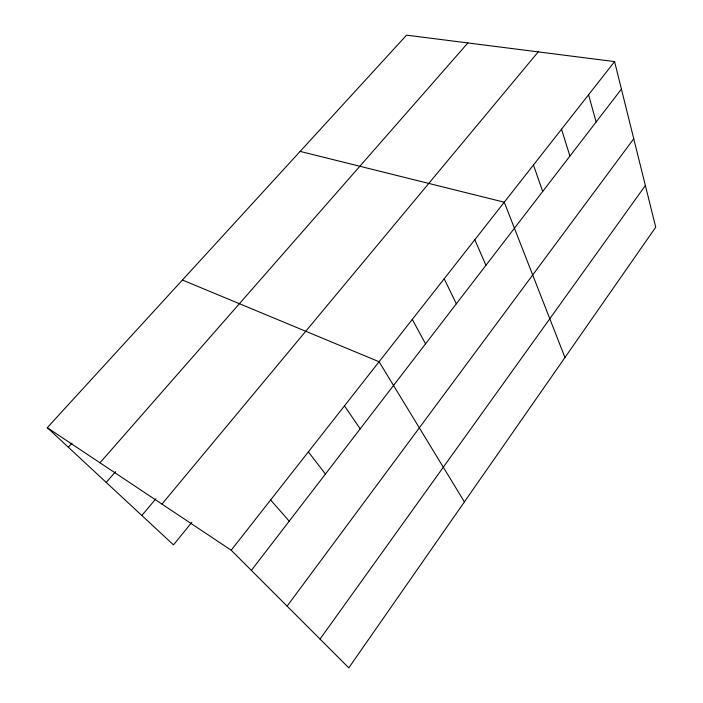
<?xml version="1.0" encoding="UTF-8"?>
<svg xmlns="http://www.w3.org/2000/svg" width="703" height="703" viewBox="0 0 703 703"><rect width="100%" height="100%" fill="white"/><g stroke="black" fill="none" stroke-linecap="round" stroke-linejoin="round"><path stroke-width="1.05" d="M320.032 639.08L645.363 185.513M287.096 606.135L633.746 138.728M251.366 570.388L621.417 89.096M614.589 61.592L655.723 227.21L348.793 667.85L231.199 550.221L614.589 61.592L406.554 35.15L47.277 427.679L173.509 544.887L191.822 522.329M161.945 504.077L538.226 51.881M141.857 515.501L155.917 498.699M106.25 482.434L115.556 471.678M99.984 462.794L467.908 42.945M68.34 447.231L71.996 443.154M300.146 151.409L504.262 202.209L564.957 357.519M182.42 280.022L379.084 361.737L464.402 501.88M47.277 427.679L231.199 550.221M270.637 499.965L289.205 521.178M308.353 451.888L325.445 474.042M344.47 405.859L360.2 428.848M412.292 319.417L425.561 343.829M444.173 278.783L456.335 303.801M474.806 239.749L485.94 265.303M533.445 165.003L542.698 191.48M561.521 129.22L569.913 156.084M588.552 94.773L596.135 121.979"/></g></svg>
